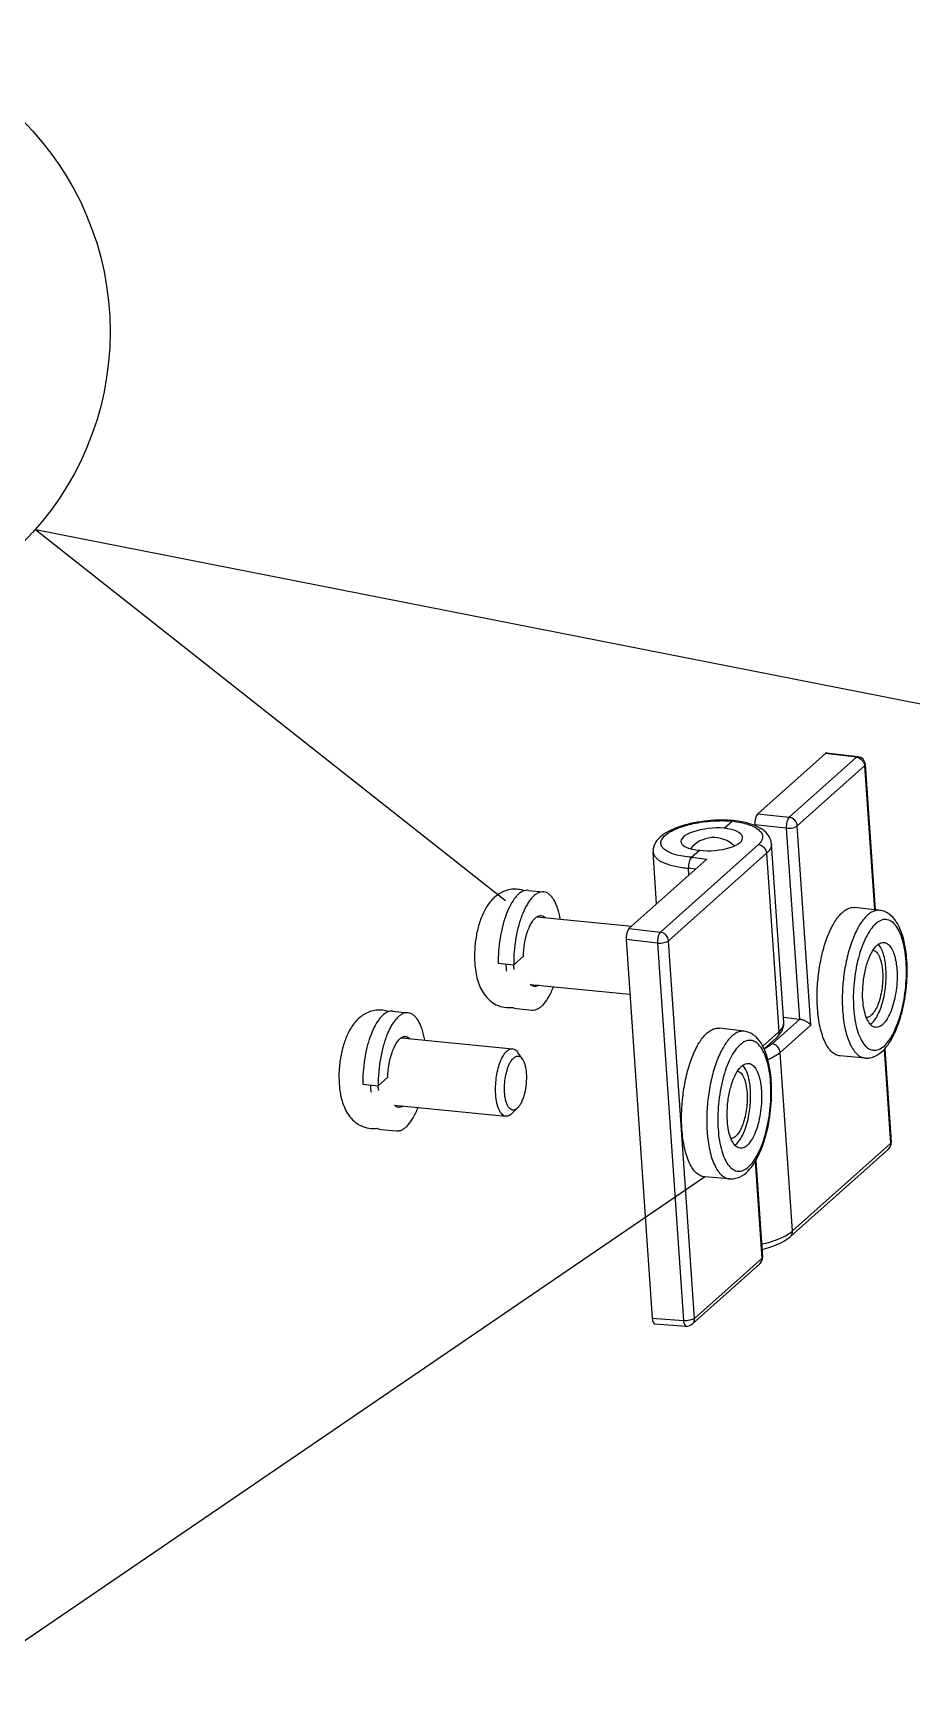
# Model space of a CAD drawing. Extents: x -425 to 6552, y -3049 to 3105.
# Drawn here: x -179.24 to -157.08, y -1828.92 to -1787.2 of the extents above; entities that cross this region are included whole.
import ezdxf

# ---------------------------------------------------------------- set-up
doc = ezdxf.new("R2010")
doc.units = 0
doc.layers.get('0').update_dxf_attribs({"linetype": 'CONTINUOUS'})
doc.layers.add('DIM', color=1, linetype='CONTINUOUS')

msp = doc.modelspace()

# ---------------------------------------------------------------- linework, layer by layer
at = {"color": 7, "linetype": 'CONTINUOUS'}
for p, q in [((-160.972, -1806.869), (-159.264, -1805.346)), ((-158.483, -1805.443), (-159.264, -1805.346)), ((-159.228, -1805.332), (-158.447, -1805.429)), ((-158.483, -1805.443), (-160.18, -1806.955)), ((-159.974, -1807.173), (-158.278, -1805.661)), ((-158.278, -1805.661), (-158.029, -1809.285)), ((-158.26, -1805.627), (-158.008, -1809.288)), ((-161.82, -1807.231), (-161.62, -1807.052)), ((-161.585, -1807.038), (-161.586, -1807.038)), ((-160.972, -1806.869), (-160.18, -1806.955)), ((-161.044, -1807.144), (-161.042, -1807.168)), ((-160.252, -1807.23), (-161.044, -1807.144)), ((-160.252, -1807.23), (-159.921, -1812.048)), ((-159.629, -1812.19), (-159.974, -1807.173)), ((-163.61, -1807.829), (-163.61, -1807.831)), ((-163.52, -1809.14), (-163.61, -1807.829)), ((-163.609, -1807.789), (-163.608, -1807.83)), ((-160.955, -1807.646), (-163.426, -1809.849)), ((-163.22, -1810.067), (-160.749, -1807.864)), ((-162.645, -1807.965), (-162.444, -1807.786)), ((-160.749, -1807.864), (-160.44, -1812.362)), ((-160.315, -1812.125), (-160.625, -1807.624)), ((-160.625, -1807.624), (-160.625, -1807.624)), ((-162.256, -1808.014), (-164.218, -1809.762)), ((-162.705, -1808.413), (-162.717, -1808.24)), ((-162.536, -1808.263), (-162.717, -1808.24)), ((-162.645, -1807.965), (-162.256, -1808.014)), ((-166.761, -1808.797), (-166.37, -1808.835)), ((-166.541, -1809.463), (-164.148, -1809.7)), ((-157.895, -1809.301), (-158.523, -1809.227)), ((-164.218, -1809.762), (-163.426, -1809.849)), ((-164.29, -1810.037), (-163.634, -1819.579)), ((-163.497, -1810.124), (-164.29, -1810.037)), ((-163.497, -1810.124), (-162.844, -1819.638)), ((-162.566, -1819.581), (-163.22, -1810.067)), ((-167.514, -1810.635), (-167.123, -1810.674)), ((-167.127, -1810.675), (-167.127, -1810.674)), ((-167.127, -1810.674), (-167.127, -1810.674)), ((-167.123, -1810.674), (-166.881, -1810.458)), ((-166.709, -1811.165), (-164.195, -1811.414)), ((-170.178, -1811.842), (-169.787, -1811.881)), ((-167.057, -1811.775), (-166.666, -1811.813)), ((-159.921, -1812.048), (-160.61, -1812.663)), ((-159.921, -1812.048), (-160.323, -1812.004)), ((-169.957, -1812.509), (-167.153, -1812.787)), ((-161.311, -1812.347), (-161.939, -1812.273)), ((-160.44, -1812.362), (-160.844, -1812.722)), ((-160.493, -1812.502), (-160.813, -1812.787)), ((-160.404, -1812.88), (-159.629, -1812.19)), ((-166.905, -1813.05), (-167.017, -1812.883)), ((-160.095, -1817.378), (-160.404, -1812.88)), ((-157.787, -1812.807), (-157.624, -1815.175)), ((-157.768, -1812.786), (-157.606, -1815.141)), ((-158.264, -1813.021), (-158.894, -1812.97)), ((-170.931, -1813.681), (-170.54, -1813.72)), ((-170.543, -1813.72), (-170.543, -1813.719)), ((-170.543, -1813.72), (-170.543, -1813.72)), ((-170.54, -1813.72), (-170.297, -1813.504)), ((-170.126, -1814.21), (-167.321, -1814.488)), ((-167.026, -1814.279), (-167.169, -1814.42)), ((-170.473, -1814.82), (-170.082, -1814.859)), ((-160.148, -1817.518), (-157.677, -1815.315)), ((-157.624, -1815.175), (-160.095, -1817.378)), ((-161.037, -1815.632), (-160.87, -1818.069)), ((-161.019, -1815.602), (-160.852, -1818.035)), ((-161.68, -1816.067), (-162.31, -1816.016)), ((-160.923, -1818.209), (-162.619, -1819.721)), ((-160.87, -1818.069), (-162.566, -1819.581)), ((-163.634, -1819.579), (-162.844, -1819.638)), ((-163.569, -1819.716), (-162.777, -1819.775))]:
    msp.add_line(p, q, dxfattribs=at)
for points in [[(-161.586, -1807.038), (-161.641, -1807.034), (-161.72, -1807.03), (-161.8, -1807.028), (-161.883, -1807.027), (-161.968, -1807.029), (-162.054, -1807.033), (-162.142, -1807.038), (-162.23, -1807.046), (-162.318, -1807.056), (-162.405, -1807.068), (-162.493, -1807.081), (-162.579, -1807.097), (-162.663, -1807.115), (-162.745, -1807.135), (-162.825, -1807.157), (-162.903, -1807.18), (-162.977, -1807.205), (-163.047, -1807.232), (-163.115, -1807.26), (-163.178, -1807.289), (-163.236, -1807.319), (-163.29, -1807.349), (-163.339, -1807.381), (-163.384, -1807.413), (-163.424, -1807.445), (-163.461, -1807.479), (-163.493, -1807.514), (-163.522, -1807.551), (-163.547, -1807.589), (-163.568, -1807.628), (-163.585, -1807.668), (-163.598, -1807.709), (-163.606, -1807.75), (-163.609, -1807.789)], [(-160.626, -1807.624), (-160.63, -1807.589), (-160.637, -1807.552), (-160.649, -1807.515), (-160.664, -1807.479), (-160.683, -1807.443), (-160.705, -1807.408), (-160.732, -1807.375), (-160.761, -1807.343), (-160.794, -1807.313), (-160.83, -1807.284), (-160.869, -1807.257), (-160.912, -1807.231), (-160.959, -1807.206), (-161.009, -1807.182), (-161.063, -1807.159), (-161.121, -1807.138), (-161.182, -1807.118), (-161.247, -1807.1), (-161.315, -1807.083), (-161.384, -1807.069), (-161.456, -1807.056), (-161.529, -1807.045), (-161.585, -1807.038)], [(-160.493, -1812.502), (-160.469, -1812.48), (-160.439, -1812.447), (-160.411, -1812.414), (-160.387, -1812.38), (-160.366, -1812.344), (-160.348, -1812.308), (-160.335, -1812.271), (-160.325, -1812.234), (-160.318, -1812.196), (-160.316, -1812.159), (-160.317, -1812.125)], [(-160.865, -1817.843), (-160.802, -1817.827), (-160.721, -1817.804), (-160.641, -1817.778), (-160.565, -1817.751), (-160.491, -1817.722), (-160.421, -1817.691), (-160.355, -1817.657), (-160.293, -1817.623), (-160.236, -1817.586), (-160.184, -1817.548), (-160.148, -1817.518)]]:
    msp.add_lwpolyline(points, dxfattribs=at)
for centre, radius, start, end in [((-158.473, -1805.642), 0.214, 3.9314, 82.9066), ((-161.929, -1809.728), 2.694, 82.6995, 83.4067), ((-161.918, -1809.639), 2.604, 81.9375, 82.7), ((-162.084, -1808.216), 0.748, 45.8054, 141.4655), ((-163.413, -1807.816), 0.196, 184.2848, 192.8021), ((-164.489, -1810.571), 2.833, 181.69, 183.9059), ((-164.728, -1810.587), 2.593, 183.9204, 185.4433), ((-158.985, -1810.856), 1.52, 11.4688, 11.6218), ((-160.515, -1812.138), 0.199, 355.6528, 359.1269), ((-160.511, -1812.138), 0.195, 359.129, 3.7676), ((-167.906, -1813.617), 2.833, 181.69, 183.9059), ((-162.401, -1813.902), 1.52, 11.4688, 11.6218), ((-168.145, -1813.632), 2.593, 183.9204, 185.4433), ((-157.819, -1815.156), 0.214, 311.7154, 3.9314), ((-161.065, -1818.049), 0.214, 311.7154, 3.9314), ((-161.024, -1818.095), 0.152, 311.703, 315.6509), ((-162.762, -1819.561), 0.214, 265.7585, 311.7154)]:
    msp.add_arc(centre, radius, start, end, dxfattribs=at)
for centre, major_axis, ratio, start_param, end_param in [((-159.25, -1805.545), (0.021, 0.213), 0.394304, -0.009834, 0.404871), ((-160.958, -1807.068), (0.021, 0.213), 0.394478, 0.404879, 1.97538), ((-162.132, -1807.509), (0.777, 0.067), 0.355007, 7.411148, 10.552741), ((-162.132, -1807.509), (0.779, 0.04), 0.368771, 4.281837, 7.42343), ((-164.204, -1809.961), (0.021, 0.213), 0.394478, 0.404889, 1.97538), ((-163.548, -1819.503), (0.021, 0.213), 0.394304, -4.307213, -3.131758)]:
    msp.add_ellipse(centre, major_axis=major_axis, ratio=ratio, start_param=start_param, end_param=end_param, dxfattribs=at)
for points, knots in [([(-158.447, -1805.429), (-158.45, -1805.429), (-158.463, -1805.429), (-158.476, -1805.437), (-158.483, -1805.443)], [0, 0, 0, 0, 0.225422, 1, 1, 1, 1]), ([(-158.483, -1805.443), (-158.431, -1805.449), (-158.33, -1805.504), (-158.281, -1805.608), (-158.278, -1805.661)], [0, 0, 0, 0, 0.498215, 1, 1, 1, 1]), ([(-158.278, -1805.661), (-158.275, -1805.658), (-158.266, -1805.649), (-158.259, -1805.636), (-158.26, -1805.627)], [0, 0, 0, 0, 0.299258, 1, 1, 1, 1]), ([(-163.307, -1807.413), (-163.27, -1807.379), (-163.177, -1807.316), (-162.944, -1807.205), (-162.583, -1807.102), (-162.112, -1807.039), (-161.782, -1807.038), (-161.62, -1807.052)], [0, 0, 0, 0, 0.085764, 0.189284, 0.439735, 0.72242, 1, 1, 1, 1]), ([(-161.586, -1807.038), (-161.589, -1807.038), (-161.601, -1807.038), (-161.613, -1807.045), (-161.62, -1807.052)], [0, 0, 0, 0, 0.225083, 1, 1, 1, 1]), ([(-161.552, -1807.06), (-161.484, -1807.07), (-161.354, -1807.094), (-161.177, -1807.145), (-161.033, -1807.209), (-160.926, -1807.284), (-160.858, -1807.371), (-160.833, -1807.509), (-160.903, -1807.6), (-160.955, -1807.646)], [0, 0, 0, 0, 0.193108, 0.3642, 0.509765, 0.628715, 0.724428, 0.807678, 1, 1, 1, 1]), ([(-160.18, -1806.955), (-160.193, -1806.968), (-160.215, -1807.005), (-160.246, -1807.096), (-160.254, -1807.176), (-160.252, -1807.23)], [0, 0, 0, 0, 0.186189, 0.435097, 1, 1, 1, 1]), ([(-159.974, -1807.173), (-159.978, -1807.12), (-160.026, -1807.016), (-160.128, -1806.962), (-160.18, -1806.955)], [0, 0, 0, 0, 0.501785, 1, 1, 1, 1]), ([(-162.645, -1807.965), (-162.718, -1807.96), (-162.857, -1807.943), (-163.047, -1807.901), (-163.204, -1807.844), (-163.322, -1807.776), (-163.388, -1807.703), (-163.412, -1807.641), (-163.418, -1807.578), (-163.387, -1807.493), (-163.337, -1807.439), (-163.307, -1807.413)], [0, 0, 0, 0, 0.195399, 0.368845, 0.516025, 0.635138, 0.729006, 0.769873, 0.809445, 0.894217, 1, 1, 1, 1]), ([(-160.252, -1807.23), (-160.198, -1807.235), (-160.118, -1807.231), (-160.026, -1807.205), (-159.988, -1807.185), (-159.974, -1807.173)], [0, 0, 0, 0, 0.561642, 0.811474, 1, 1, 1, 1]), ([(-163.604, -1807.859), (-163.599, -1807.884), (-163.576, -1807.934), (-163.518, -1807.999), (-163.434, -1808.058), (-163.282, -1808.132), (-163.04, -1808.202), (-162.831, -1808.231), (-162.717, -1808.24)], [0, 0, 0, 0, 0.07399, 0.158481, 0.258329, 0.375383, 0.658963, 1, 1, 1, 1]), ([(-160.955, -1807.646), (-160.902, -1807.652), (-160.801, -1807.707), (-160.753, -1807.811), (-160.749, -1807.864)], [0, 0, 0, 0, 0.498215, 1, 1, 1, 1]), ([(-160.626, -1807.624), (-160.625, -1807.644), (-160.628, -1807.686), (-160.661, -1807.774), (-160.711, -1807.83), (-160.749, -1807.864)], [0, 0, 0, 0, 0.217285, 0.449074, 1, 1, 1, 1]), ([(-162.645, -1807.965), (-162.658, -1807.977), (-162.682, -1808.014), (-162.713, -1808.106), (-162.721, -1808.186), (-162.717, -1808.24)], [0, 0, 0, 0, 0.188099, 0.436672, 1, 1, 1, 1]), ([(-166.86, -1808.807), (-166.91, -1808.79), (-167.014, -1808.766), (-167.173, -1808.765), (-167.327, -1808.8), (-167.469, -1808.864), (-167.593, -1808.953), (-167.735, -1809.095), (-167.875, -1809.313), (-167.994, -1809.61), (-168.074, -1809.939), (-168.115, -1810.283), (-168.115, -1810.516), (-168.107, -1810.631)], [0, 0, 0, 0, 0.06127, 0.122587, 0.183382, 0.243173, 0.301756, 0.359462, 0.475607, 0.598763, 0.730383, 0.866302, 1, 1, 1, 1]), ([(-166.86, -1808.807), (-166.906, -1808.822), (-166.974, -1808.864), (-167.053, -1808.939), (-167.138, -1809.044), (-167.235, -1809.211), (-167.334, -1809.447), (-167.414, -1809.719), (-167.473, -1810.016), (-167.509, -1810.324), (-167.515, -1810.532), (-167.514, -1810.635)], [0, 0, 0, 0, 0.072059, 0.114671, 0.162147, 0.27165, 0.399044, 0.540688, 0.691763, 0.84678, 1, 1, 1, 1]), ([(-166.37, -1808.835), (-166.393, -1808.833), (-166.441, -1808.836), (-166.512, -1808.86), (-166.583, -1808.904), (-166.652, -1808.967), (-166.719, -1809.047), (-166.808, -1809.182), (-166.908, -1809.39), (-167.003, -1809.676), (-167.074, -1809.995), (-167.116, -1810.332), (-167.125, -1810.56), (-167.123, -1810.674)], [0, 0, 0, 0, 0.032342, 0.066881, 0.10534, 0.148805, 0.197812, 0.252485, 0.377849, 0.521416, 0.677547, 0.839482, 1, 1, 1, 1]), ([(-166.761, -1808.797), (-166.769, -1808.796), (-166.803, -1808.794), (-166.836, -1808.8), (-166.86, -1808.807)], [0, 0, 0, 0, 0.245094, 1, 1, 1, 1]), ([(-165.952, -1809.521), (-165.968, -1809.428), (-165.998, -1809.295), (-166.06, -1809.133), (-166.111, -1809.034), (-166.168, -1808.953), (-166.23, -1808.892), (-166.298, -1808.851), (-166.347, -1808.838), (-166.37, -1808.835)], [0, 0, 0, 0, 0.333575, 0.479075, 0.609265, 0.724322, 0.825561, 0.91587, 1, 1, 1, 1]), ([(-166.881, -1810.458), (-166.878, -1810.35), (-166.858, -1810.14), (-166.798, -1809.89), (-166.729, -1809.714), (-166.673, -1809.607), (-166.612, -1809.522), (-166.565, -1809.479), (-166.541, -1809.463)], [0, 0, 0, 0, 0.299906, 0.584103, 0.710912, 0.823425, 0.919837, 1, 1, 1, 1]), ([(-166.541, -1809.463), (-166.523, -1809.451), (-166.488, -1809.433), (-166.448, -1809.429), (-166.429, -1809.431)], [0, 0, 0, 0, 0.527481, 1, 1, 1, 1]), ([(-166.429, -1809.431), (-166.411, -1809.433), (-166.373, -1809.445), (-166.341, -1809.469), (-166.326, -1809.484)], [0, 0, 0, 0, 0.472506, 1, 1, 1, 1]), ([(-159.465, -1811.768), (-159.476, -1811.619), (-159.479, -1811.313), (-159.44, -1810.857), (-159.358, -1810.415), (-159.24, -1810.014), (-159.091, -1809.677), (-158.941, -1809.45), (-158.81, -1809.323), (-158.715, -1809.261), (-158.618, -1809.226), (-158.553, -1809.223), (-158.523, -1809.227)], [0, 0, 0, 0, 0.154813, 0.314824, 0.47181, 0.617811, 0.74595, 0.851469, 0.895392, 0.93389, 0.968117, 1, 1, 1, 1]), ([(-157.895, -1809.301), (-157.925, -1809.297), (-157.99, -1809.3), (-158.086, -1809.335), (-158.18, -1809.397), (-158.311, -1809.523), (-158.46, -1809.748), (-158.607, -1810.083), (-158.725, -1810.482), (-158.806, -1810.921), (-158.845, -1811.374), (-158.842, -1811.678), (-158.832, -1811.826)], [0, 0, 0, 0, 0.031883, 0.066111, 0.104609, 0.148533, 0.254053, 0.382191, 0.52819, 0.685177, 0.845187, 1, 1, 1, 1]), ([(-157.231, -1810.59), (-157.238, -1810.493), (-157.258, -1810.31), (-157.314, -1810.056), (-157.39, -1809.843), (-157.486, -1809.679), (-157.601, -1809.567), (-157.737, -1809.519), (-157.879, -1809.549), (-158.013, -1809.643), (-158.138, -1809.792), (-158.253, -1809.991), (-158.356, -1810.234), (-158.441, -1810.513), (-158.506, -1810.817), (-158.562, -1811.237), (-158.569, -1811.558), (-158.554, -1811.769)], [0, 0, 0, 0, 0.076718, 0.145706, 0.205322, 0.254828, 0.295065, 0.329483, 0.364325, 0.405588, 0.456344, 0.517185, 0.587239, 0.664766, 0.747485, 0.83279, 1, 1, 1, 1]), ([(-157.479, -1809.589), (-157.527, -1809.515), (-157.616, -1809.414), (-157.768, -1809.328), (-157.852, -1809.306), (-157.895, -1809.301)], [0, 0, 0, 0, 0.506006, 0.752425, 1, 1, 1, 1]), ([(-157.213, -1810.556), (-157.226, -1810.372), (-157.263, -1810.107), (-157.369, -1809.786), (-157.439, -1809.649), (-157.479, -1809.589)], [0, 0, 0, 0, 0.546309, 0.784717, 1, 1, 1, 1]), ([(-163.426, -1809.849), (-163.439, -1809.861), (-163.461, -1809.898), (-163.492, -1809.989), (-163.5, -1810.069), (-163.497, -1810.124)], [0, 0, 0, 0, 0.186189, 0.435097, 1, 1, 1, 1]), ([(-163.22, -1810.067), (-163.224, -1810.014), (-163.272, -1809.91), (-163.373, -1809.855), (-163.426, -1809.849)], [0, 0, 0, 0, 0.501785, 1, 1, 1, 1]), ([(-163.497, -1810.124), (-163.444, -1810.129), (-163.364, -1810.124), (-163.272, -1810.098), (-163.233, -1810.079), (-163.22, -1810.067)], [0, 0, 0, 0, 0.561642, 0.811474, 1, 1, 1, 1]), ([(-158.322, -1811.562), (-158.33, -1811.448), (-158.328, -1811.218), (-158.284, -1810.881), (-158.202, -1810.575), (-158.119, -1810.391), (-158.07, -1810.313)], [0, 0, 0, 0, 0.264671, 0.535093, 0.7872, 1, 1, 1, 1]), ([(-158.07, -1810.313), (-158.05, -1810.281), (-158.009, -1810.225), (-157.938, -1810.157), (-157.865, -1810.116), (-157.814, -1810.108), (-157.79, -1810.11)], [0, 0, 0, 0, 0.31383, 0.579533, 0.803047, 1, 1, 1, 1]), ([(-158.064, -1810.304), (-158.048, -1810.308), (-158.016, -1810.323), (-157.974, -1810.359), (-157.936, -1810.411), (-157.902, -1810.476), (-157.874, -1810.554), (-157.842, -1810.678), (-157.829, -1810.778), (-157.825, -1810.848)], [0, 0, 0, 0, 0.078111, 0.165845, 0.267384, 0.384595, 0.517714, 0.66586, 1, 1, 1, 1]), ([(-157.739, -1810.772), (-157.748, -1810.646), (-157.774, -1810.468), (-157.853, -1810.265), (-157.904, -1810.187), (-157.933, -1810.157)], [0, 0, 0, 0, 0.579176, 0.811277, 1, 1, 1, 1]), ([(-157.79, -1810.11), (-157.757, -1810.113), (-157.685, -1810.143), (-157.603, -1810.24), (-157.538, -1810.38), (-157.509, -1810.49), (-157.496, -1810.55)], [0, 0, 0, 0, 0.177173, 0.393578, 0.66765, 1, 1, 1, 1]), ([(-168.107, -1810.631), (-168.098, -1810.773), (-168.066, -1810.983), (-167.972, -1811.244), (-167.873, -1811.42), (-167.739, -1811.573), (-167.566, -1811.69), (-167.363, -1811.754), (-167.22, -1811.755), (-167.151, -1811.745)], [0, 0, 0, 0, 0.258927, 0.380428, 0.500074, 0.621393, 0.745903, 0.872748, 1, 1, 1, 1]), ([(-167.109, -1810.791), (-167.111, -1810.781), (-167.118, -1810.743), (-167.123, -1810.704), (-167.127, -1810.675)], [0, 0, 0, 0, 0.242115, 1, 1, 1, 1]), ([(-158.554, -1811.769), (-158.547, -1811.866), (-158.527, -1812.049), (-158.472, -1812.303), (-158.395, -1812.516), (-158.299, -1812.68), (-158.184, -1812.792), (-158.048, -1812.839), (-157.906, -1812.81), (-157.773, -1812.716), (-157.647, -1812.567), (-157.532, -1812.368), (-157.43, -1812.125), (-157.344, -1811.846), (-157.279, -1811.542), (-157.223, -1811.122), (-157.217, -1810.801), (-157.231, -1810.59)], [0, 0, 0, 0, 0.076718, 0.145706, 0.205322, 0.254828, 0.295065, 0.329483, 0.364325, 0.405588, 0.456344, 0.517185, 0.587239, 0.664766, 0.747485, 0.83279, 1, 1, 1, 1]), ([(-157.825, -1810.848), (-157.82, -1810.914), (-157.818, -1811.048), (-157.835, -1811.249), (-157.869, -1811.445), (-157.92, -1811.624), (-157.984, -1811.777), (-158.049, -1811.882), (-158.106, -1811.944), (-158.147, -1811.977), (-158.189, -1811.997), (-158.219, -1812.003), (-158.232, -1812.004)], [0, 0, 0, 0, 0.152271, 0.309744, 0.464817, 0.610082, 0.739026, 0.8469, 0.892367, 0.932398, 0.96779, 1, 1, 1, 1]), ([(-158.132, -1812.174), (-158.099, -1812.151), (-158.035, -1812.086), (-157.955, -1811.962), (-157.883, -1811.804), (-157.799, -1811.551), (-157.737, -1811.203), (-157.729, -1810.915), (-157.739, -1810.772)], [0, 0, 0, 0, 0.080595, 0.179374, 0.295456, 0.425933, 0.712568, 1, 1, 1, 1]), ([(-157.463, -1810.797), (-157.458, -1810.882), (-157.456, -1811.057), (-157.478, -1811.317), (-157.525, -1811.569), (-157.592, -1811.798), (-157.677, -1811.991), (-157.763, -1812.12), (-157.838, -1812.193), (-157.892, -1812.228), (-157.947, -1812.248), (-157.984, -1812.25), (-158.002, -1812.248)], [0, 0, 0, 0, 0.154815, 0.314823, 0.471811, 0.617811, 0.745948, 0.851469, 0.895392, 0.93389, 0.968117, 1, 1, 1, 1]), ([(-157.8, -1812.821), (-157.745, -1812.766), (-157.644, -1812.637), (-157.52, -1812.41), (-157.413, -1812.147), (-157.295, -1811.747), (-157.207, -1811.212), (-157.198, -1810.773), (-157.213, -1810.556)], [0, 0, 0, 0, 0.09657, 0.204112, 0.323086, 0.451891, 0.726783, 1, 1, 1, 1]), ([(-157.495, -1810.554), (-157.491, -1810.573), (-157.477, -1810.654), (-157.468, -1810.735), (-157.463, -1810.797)], [0, 0, 0, 0, 0.238249, 1, 1, 1, 1]), ([(-166.607, -1811.218), (-166.625, -1811.216), (-166.663, -1811.204), (-166.695, -1811.179), (-166.71, -1811.165)], [0, 0, 0, 0, 0.472497, 1, 1, 1, 1]), ([(-166.666, -1811.813), (-166.642, -1811.816), (-166.591, -1811.813), (-166.517, -1811.786), (-166.444, -1811.738), (-166.372, -1811.67), (-166.303, -1811.583), (-166.211, -1811.436), (-166.154, -1811.312), (-166.12, -1811.223)], [0, 0, 0, 0, 0.084131, 0.17444, 0.275679, 0.390736, 0.520927, 0.666426, 1, 1, 1, 1]), ([(-166.495, -1811.186), (-166.512, -1811.197), (-166.548, -1811.215), (-166.588, -1811.22), (-166.607, -1811.218)], [0, 0, 0, 0, 0.527474, 1, 1, 1, 1]), ([(-158.235, -1811.998), (-158.26, -1811.934), (-158.298, -1811.789), (-158.316, -1811.642), (-158.322, -1811.562)], [0, 0, 0, 0, 0.462295, 1, 1, 1, 1]), ([(-170.277, -1811.853), (-170.326, -1811.836), (-170.43, -1811.811), (-170.59, -1811.811), (-170.744, -1811.845), (-170.885, -1811.91), (-171.009, -1811.999), (-171.151, -1812.141), (-171.292, -1812.358), (-171.411, -1812.656), (-171.491, -1812.984), (-171.532, -1813.328), (-171.532, -1813.562), (-171.524, -1813.677)], [0, 0, 0, 0, 0.06127, 0.122587, 0.183382, 0.243173, 0.301756, 0.359462, 0.475607, 0.598763, 0.730383, 0.866302, 1, 1, 1, 1]), ([(-170.277, -1811.853), (-170.323, -1811.868), (-170.391, -1811.909), (-170.47, -1811.985), (-170.555, -1812.09), (-170.652, -1812.256), (-170.75, -1812.493), (-170.831, -1812.765), (-170.89, -1813.061), (-170.925, -1813.37), (-170.932, -1813.578), (-170.931, -1813.681)], [0, 0, 0, 0, 0.072059, 0.114671, 0.162147, 0.27165, 0.399044, 0.540688, 0.691763, 0.84678, 1, 1, 1, 1]), ([(-169.787, -1811.881), (-169.81, -1811.879), (-169.858, -1811.881), (-169.929, -1811.906), (-169.999, -1811.95), (-170.068, -1812.012), (-170.135, -1812.093), (-170.225, -1812.228), (-170.324, -1812.435), (-170.42, -1812.722), (-170.49, -1813.041), (-170.533, -1813.378), (-170.541, -1813.606), (-170.54, -1813.72)], [0, 0, 0, 0, 0.032342, 0.066881, 0.10534, 0.148805, 0.197812, 0.252485, 0.377849, 0.521416, 0.677547, 0.839482, 1, 1, 1, 1]), ([(-170.178, -1811.842), (-170.186, -1811.842), (-170.219, -1811.84), (-170.253, -1811.846), (-170.277, -1811.853)], [0, 0, 0, 0, 0.245094, 1, 1, 1, 1]), ([(-169.368, -1812.567), (-169.384, -1812.474), (-169.415, -1812.34), (-169.477, -1812.179), (-169.528, -1812.08), (-169.584, -1811.999), (-169.647, -1811.937), (-169.714, -1811.896), (-169.763, -1811.884), (-169.787, -1811.881)], [0, 0, 0, 0, 0.333575, 0.479075, 0.609265, 0.724322, 0.825561, 0.91587, 1, 1, 1, 1]), ([(-167.151, -1811.745), (-167.143, -1811.749), (-167.114, -1811.763), (-167.081, -1811.772), (-167.057, -1811.775)], [0, 0, 0, 0, 0.258255, 1, 1, 1, 1]), ([(-159.629, -1812.19), (-159.642, -1812.174), (-159.676, -1812.143), (-159.742, -1812.102), (-159.825, -1812.067), (-159.888, -1812.052), (-159.921, -1812.048)], [0, 0, 0, 0, 0.183568, 0.417143, 0.699076, 1, 1, 1, 1]), ([(-158.894, -1812.97), (-158.93, -1812.967), (-159.006, -1812.946), (-159.109, -1812.873), (-159.2, -1812.763), (-159.28, -1812.619), (-159.348, -1812.443), (-159.425, -1812.159), (-159.454, -1811.928), (-159.465, -1811.768)], [0, 0, 0, 0, 0.077591, 0.163048, 0.262188, 0.377861, 0.510743, 0.660034, 1, 1, 1, 1]), ([(-158.832, -1811.826), (-158.821, -1811.985), (-158.791, -1812.214), (-158.715, -1812.497), (-158.648, -1812.671), (-158.568, -1812.815), (-158.477, -1812.924), (-158.376, -1812.997), (-158.3, -1813.018), (-158.264, -1813.021)], [0, 0, 0, 0, 0.339961, 0.489252, 0.622135, 0.737811, 0.83695, 0.922408, 1, 1, 1, 1]), ([(-158.002, -1812.248), (-158.025, -1812.245), (-158.074, -1812.228), (-158.137, -1812.174), (-158.192, -1812.095), (-158.221, -1812.032), (-158.235, -1811.998)], [0, 0, 0, 0, 0.197459, 0.421171, 0.686671, 1, 1, 1, 1]), ([(-170.297, -1813.504), (-170.295, -1813.396), (-170.274, -1813.186), (-170.215, -1812.936), (-170.146, -1812.76), (-170.09, -1812.653), (-170.029, -1812.568), (-169.981, -1812.524), (-169.957, -1812.508)], [0, 0, 0, 0, 0.299906, 0.584103, 0.710912, 0.823425, 0.919837, 1, 1, 1, 1]), ([(-169.957, -1812.508), (-169.94, -1812.497), (-169.904, -1812.479), (-169.864, -1812.475), (-169.846, -1812.477)], [0, 0, 0, 0, 0.527481, 1, 1, 1, 1]), ([(-169.846, -1812.477), (-169.828, -1812.479), (-169.789, -1812.491), (-169.758, -1812.515), (-169.743, -1812.53)], [0, 0, 0, 0, 0.472506, 1, 1, 1, 1]), ([(-162.882, -1814.814), (-162.892, -1814.664), (-162.896, -1814.359), (-162.856, -1813.903), (-162.775, -1813.461), (-162.656, -1813.06), (-162.508, -1812.722), (-162.358, -1812.496), (-162.226, -1812.369), (-162.131, -1812.306), (-162.035, -1812.272), (-161.97, -1812.269), (-161.939, -1812.273)], [0, 0, 0, 0, 0.154813, 0.314824, 0.47181, 0.617811, 0.74595, 0.851469, 0.895392, 0.93389, 0.968117, 1, 1, 1, 1]), ([(-161.311, -1812.347), (-161.342, -1812.343), (-161.407, -1812.346), (-161.503, -1812.38), (-161.597, -1812.443), (-161.727, -1812.569), (-161.876, -1812.794), (-162.024, -1813.129), (-162.142, -1813.528), (-162.223, -1813.967), (-162.262, -1814.42), (-162.258, -1814.723), (-162.248, -1814.872)], [0, 0, 0, 0, 0.031883, 0.066111, 0.104609, 0.148533, 0.254053, 0.382191, 0.52819, 0.685177, 0.845187, 1, 1, 1, 1]), ([(-160.896, -1812.634), (-160.944, -1812.561), (-161.033, -1812.46), (-161.185, -1812.374), (-161.269, -1812.352), (-161.311, -1812.347)], [0, 0, 0, 0, 0.506006, 0.752425, 1, 1, 1, 1]), ([(-160.44, -1812.362), (-160.438, -1812.387), (-160.444, -1812.439), (-160.474, -1812.484), (-160.493, -1812.502)], [0, 0, 0, 0, 0.494778, 1, 1, 1, 1]), ([(-160.44, -1812.362), (-160.406, -1812.331), (-160.349, -1812.27), (-160.319, -1812.19), (-160.317, -1812.153)], [0, 0, 0, 0, 0.554102, 1, 1, 1, 1]), ([(-167.579, -1813.942), (-167.583, -1813.874), (-167.585, -1813.736), (-167.567, -1813.53), (-167.531, -1813.329), (-167.477, -1813.147), (-167.41, -1812.994), (-167.342, -1812.891), (-167.283, -1812.833), (-167.24, -1812.804), (-167.196, -1812.787), (-167.167, -1812.785), (-167.153, -1812.787)], [0, 0, 0, 0, 0.154506, 0.31421, 0.470971, 0.61689, 0.745139, 0.850958, 0.895071, 0.933752, 0.968105, 1, 1, 1, 1]), ([(-167.153, -1812.787), (-167.14, -1812.788), (-167.115, -1812.794), (-167.079, -1812.814), (-167.046, -1812.845), (-167.026, -1812.87), (-167.017, -1812.883)], [0, 0, 0, 0, 0.219221, 0.452261, 0.710124, 1, 1, 1, 1]), ([(-160.648, -1813.636), (-160.654, -1813.539), (-160.675, -1813.355), (-160.73, -1813.101), (-160.807, -1812.889), (-160.903, -1812.724), (-161.017, -1812.613), (-161.154, -1812.565), (-161.296, -1812.594), (-161.429, -1812.689), (-161.555, -1812.837), (-161.67, -1813.037), (-161.772, -1813.28), (-161.858, -1813.559), (-161.923, -1813.863), (-161.979, -1814.283), (-161.985, -1814.604), (-161.971, -1814.815)], [0, 0, 0, 0, 0.076718, 0.145706, 0.205322, 0.254828, 0.295065, 0.329483, 0.364325, 0.405588, 0.456344, 0.517185, 0.587239, 0.664766, 0.747485, 0.83279, 1, 1, 1, 1]), ([(-160.63, -1813.601), (-160.643, -1813.418), (-160.68, -1813.153), (-160.786, -1812.832), (-160.856, -1812.695), (-160.896, -1812.634)], [0, 0, 0, 0, 0.546309, 0.784717, 1, 1, 1, 1]), ([(-160.61, -1812.663), (-160.623, -1812.674), (-160.685, -1812.724), (-160.755, -1812.763), (-160.811, -1812.79)], [0, 0, 0, 0, 0.222414, 1, 1, 1, 1]), ([(-160.404, -1812.88), (-160.445, -1812.917), (-160.546, -1812.985), (-160.655, -1813.037), (-160.715, -1813.063)], [0, 0, 0, 0, 0.456101, 1, 1, 1, 1]), ([(-160.404, -1812.88), (-160.408, -1812.827), (-160.456, -1812.723), (-160.558, -1812.669), (-160.61, -1812.663)], [0, 0, 0, 0, 0.501785, 1, 1, 1, 1]), ([(-158.264, -1813.021), (-158.221, -1813.024), (-158.134, -1813.019), (-157.968, -1812.964), (-157.861, -1812.883), (-157.8, -1812.821)], [0, 0, 0, 0, 0.247574, 0.493992, 1, 1, 1, 1]), ([(-167.354, -1813.897), (-167.359, -1813.83), (-167.359, -1813.694), (-167.335, -1813.494), (-167.29, -1813.309), (-167.236, -1813.172), (-167.184, -1813.083), (-167.144, -1813.033), (-167.102, -1812.997), (-167.06, -1812.975), (-167.016, -1812.969), (-166.974, -1812.981), (-166.935, -1813.009), (-166.914, -1813.035), (-166.905, -1813.05)], [0, 0, 0, 0, 0.168281, 0.341045, 0.505119, 0.648548, 0.709748, 0.763077, 0.808671, 0.847648, 0.882522, 0.917119, 0.955374, 1, 1, 1, 1]), ([(-166.905, -1813.05), (-166.89, -1813.071), (-166.865, -1813.12), (-166.826, -1813.239), (-166.812, -1813.339), (-166.807, -1813.409)], [0, 0, 0, 0, 0.200736, 0.436926, 1, 1, 1, 1]), ([(-161.487, -1813.359), (-161.466, -1813.327), (-161.425, -1813.27), (-161.355, -1813.203), (-161.282, -1813.162), (-161.23, -1813.154), (-161.206, -1813.156)], [0, 0, 0, 0, 0.31383, 0.579533, 0.803047, 1, 1, 1, 1]), ([(-161.481, -1813.35), (-161.465, -1813.354), (-161.433, -1813.368), (-161.39, -1813.405), (-161.352, -1813.457), (-161.319, -1813.522), (-161.29, -1813.6), (-161.259, -1813.724), (-161.246, -1813.824), (-161.241, -1813.893)], [0, 0, 0, 0, 0.078111, 0.165845, 0.267384, 0.384595, 0.517714, 0.66586, 1, 1, 1, 1]), ([(-161.156, -1813.817), (-161.165, -1813.691), (-161.19, -1813.514), (-161.27, -1813.31), (-161.321, -1813.233), (-161.349, -1813.203)], [0, 0, 0, 0, 0.579176, 0.811277, 1, 1, 1, 1]), ([(-161.206, -1813.156), (-161.174, -1813.159), (-161.102, -1813.189), (-161.02, -1813.286), (-160.955, -1813.426), (-160.925, -1813.535), (-160.913, -1813.596)], [0, 0, 0, 0, 0.177173, 0.393578, 0.66765, 1, 1, 1, 1]), ([(-171.524, -1813.677), (-171.514, -1813.819), (-171.482, -1814.029), (-171.388, -1814.29), (-171.29, -1814.466), (-171.155, -1814.619), (-170.982, -1814.735), (-170.78, -1814.799), (-170.637, -1814.8), (-170.568, -1814.79)], [0, 0, 0, 0, 0.258927, 0.380428, 0.500074, 0.621393, 0.745903, 0.872748, 1, 1, 1, 1]), ([(-170.525, -1813.837), (-170.527, -1813.827), (-170.535, -1813.789), (-170.54, -1813.75), (-170.543, -1813.72)], [0, 0, 0, 0, 0.242115, 1, 1, 1, 1]), ([(-166.807, -1813.409), (-166.802, -1813.494), (-166.805, -1813.666), (-166.839, -1813.875), (-166.885, -1814.03), (-166.925, -1814.131), (-166.971, -1814.214), (-167.007, -1814.26), (-167.026, -1814.279)], [0, 0, 0, 0, 0.278578, 0.559148, 0.689556, 0.808227, 0.91226, 1, 1, 1, 1]), ([(-161.971, -1814.815), (-161.964, -1814.912), (-161.944, -1815.095), (-161.888, -1815.349), (-161.812, -1815.562), (-161.716, -1815.726), (-161.601, -1815.838), (-161.465, -1815.885), (-161.323, -1815.856), (-161.189, -1815.762), (-161.064, -1815.613), (-160.948, -1815.414), (-160.846, -1815.17), (-160.761, -1814.892), (-160.696, -1814.588), (-160.64, -1814.167), (-160.633, -1813.846), (-160.648, -1813.636)], [0, 0, 0, 0, 0.076718, 0.145706, 0.205322, 0.254828, 0.295065, 0.329483, 0.364325, 0.405588, 0.456344, 0.517185, 0.587239, 0.664766, 0.747485, 0.83279, 1, 1, 1, 1]), ([(-161.738, -1814.608), (-161.746, -1814.494), (-161.745, -1814.263), (-161.7, -1813.927), (-161.618, -1813.621), (-161.535, -1813.437), (-161.487, -1813.359)], [0, 0, 0, 0, 0.264671, 0.535093, 0.7872, 1, 1, 1, 1]), ([(-161.216, -1815.866), (-161.162, -1815.812), (-161.061, -1815.682), (-160.936, -1815.456), (-160.83, -1815.193), (-160.711, -1814.793), (-160.623, -1814.258), (-160.615, -1813.819), (-160.63, -1813.601)], [0, 0, 0, 0, 0.09657, 0.204112, 0.323086, 0.451891, 0.726783, 1, 1, 1, 1]), ([(-160.912, -1813.6), (-160.908, -1813.619), (-160.893, -1813.699), (-160.884, -1813.781), (-160.88, -1813.843)], [0, 0, 0, 0, 0.238249, 1, 1, 1, 1]), ([(-167.321, -1814.488), (-167.338, -1814.487), (-167.372, -1814.476), (-167.418, -1814.443), (-167.459, -1814.393), (-167.495, -1814.327), (-167.526, -1814.247), (-167.56, -1814.119), (-167.574, -1814.015), (-167.579, -1813.942)], [0, 0, 0, 0, 0.077596, 0.163313, 0.26275, 0.378628, 0.511557, 0.660723, 1, 1, 1, 1]), ([(-167.026, -1814.279), (-167.043, -1814.295), (-167.076, -1814.322), (-167.127, -1814.337), (-167.165, -1814.332), (-167.202, -1814.317), (-167.245, -1814.279), (-167.286, -1814.211), (-167.319, -1814.122), (-167.343, -1814.015), (-167.351, -1813.938), (-167.354, -1813.897)], [0, 0, 0, 0, 0.105852, 0.193572, 0.235294, 0.278341, 0.37552, 0.495614, 0.641278, 0.810802, 1, 1, 1, 1]), ([(-161.241, -1813.893), (-161.237, -1813.959), (-161.235, -1814.094), (-161.251, -1814.295), (-161.286, -1814.49), (-161.337, -1814.67), (-161.401, -1814.823), (-161.465, -1814.928), (-161.522, -1814.99), (-161.564, -1815.022), (-161.606, -1815.043), (-161.635, -1815.049), (-161.649, -1815.049)], [0, 0, 0, 0, 0.152271, 0.309744, 0.464817, 0.610082, 0.739026, 0.846901, 0.892367, 0.932398, 0.96779, 1, 1, 1, 1]), ([(-161.549, -1815.219), (-161.516, -1815.196), (-161.452, -1815.132), (-161.371, -1815.008), (-161.299, -1814.85), (-161.216, -1814.597), (-161.153, -1814.249), (-161.146, -1813.961), (-161.156, -1813.817)], [0, 0, 0, 0, 0.080595, 0.179374, 0.295456, 0.425933, 0.712568, 1, 1, 1, 1]), ([(-160.88, -1813.843), (-160.874, -1813.928), (-160.872, -1814.102), (-160.895, -1814.363), (-160.941, -1814.615), (-161.009, -1814.844), (-161.094, -1815.037), (-161.179, -1815.166), (-161.254, -1815.238), (-161.309, -1815.274), (-161.364, -1815.294), (-161.401, -1815.296), (-161.418, -1815.294)], [0, 0, 0, 0, 0.154815, 0.314823, 0.471811, 0.617811, 0.745948, 0.851469, 0.895392, 0.93389, 0.968117, 1, 1, 1, 1]), ([(-170.023, -1814.264), (-170.042, -1814.262), (-170.08, -1814.25), (-170.111, -1814.225), (-170.126, -1814.211)], [0, 0, 0, 0, 0.472497, 1, 1, 1, 1]), ([(-170.082, -1814.859), (-170.058, -1814.861), (-170.008, -1814.859), (-169.934, -1814.832), (-169.86, -1814.783), (-169.789, -1814.715), (-169.72, -1814.628), (-169.627, -1814.482), (-169.571, -1814.357), (-169.537, -1814.269)], [0, 0, 0, 0, 0.084131, 0.17444, 0.275679, 0.390736, 0.520927, 0.666426, 1, 1, 1, 1]), ([(-169.912, -1814.232), (-169.929, -1814.243), (-169.965, -1814.261), (-170.005, -1814.265), (-170.023, -1814.264)], [0, 0, 0, 0, 0.527474, 1, 1, 1, 1]), ([(-167.169, -1814.42), (-167.181, -1814.432), (-167.205, -1814.453), (-167.244, -1814.476), (-167.283, -1814.488), (-167.309, -1814.49), (-167.321, -1814.488)], [0, 0, 0, 0, 0.289873, 0.547745, 0.780779, 1, 1, 1, 1]), ([(-161.652, -1815.043), (-161.677, -1814.979), (-161.715, -1814.835), (-161.733, -1814.687), (-161.738, -1814.608)], [0, 0, 0, 0, 0.462295, 1, 1, 1, 1]), ([(-170.568, -1814.791), (-170.56, -1814.795), (-170.53, -1814.809), (-170.498, -1814.818), (-170.473, -1814.82)], [0, 0, 0, 0, 0.258255, 1, 1, 1, 1]), ([(-162.31, -1816.016), (-162.347, -1816.013), (-162.423, -1815.992), (-162.525, -1815.919), (-162.617, -1815.809), (-162.697, -1815.665), (-162.765, -1815.489), (-162.841, -1815.205), (-162.871, -1814.974), (-162.882, -1814.814)], [0, 0, 0, 0, 0.077591, 0.163048, 0.262188, 0.377861, 0.510743, 0.660034, 1, 1, 1, 1]), ([(-162.248, -1814.872), (-162.237, -1815.031), (-162.208, -1815.26), (-162.132, -1815.543), (-162.064, -1815.717), (-161.985, -1815.86), (-161.894, -1815.97), (-161.792, -1816.042), (-161.717, -1816.064), (-161.68, -1816.067)], [0, 0, 0, 0, 0.339961, 0.489252, 0.622135, 0.737811, 0.83695, 0.922408, 1, 1, 1, 1]), ([(-161.418, -1815.294), (-161.442, -1815.291), (-161.491, -1815.274), (-161.554, -1815.22), (-161.609, -1815.141), (-161.638, -1815.078), (-161.652, -1815.043)], [0, 0, 0, 0, 0.197459, 0.421171, 0.686671, 1, 1, 1, 1]), ([(-157.624, -1815.175), (-157.622, -1815.201), (-157.629, -1815.254), (-157.659, -1815.299), (-157.677, -1815.315)], [0, 0, 0, 0, 0.513865, 1, 1, 1, 1]), ([(-157.606, -1815.141), (-157.606, -1815.144), (-157.607, -1815.157), (-157.616, -1815.168), (-157.624, -1815.175)], [0, 0, 0, 0, 0.217246, 1, 1, 1, 1]), ([(-161.68, -1816.067), (-161.637, -1816.07), (-161.551, -1816.065), (-161.385, -1816.01), (-161.278, -1815.929), (-161.216, -1815.866)], [0, 0, 0, 0, 0.247574, 0.493992, 1, 1, 1, 1]), ([(-160.874, -1817.712), (-160.717, -1817.676), (-160.496, -1817.61), (-160.239, -1817.485), (-160.137, -1817.415), (-160.095, -1817.378)], [0, 0, 0, 0, 0.567237, 0.803028, 1, 1, 1, 1]), ([(-160.148, -1817.518), (-160.129, -1817.501), (-160.099, -1817.456), (-160.093, -1817.403), (-160.095, -1817.378)], [0, 0, 0, 0, 0.505234, 1, 1, 1, 1]), ([(-160.87, -1818.069), (-160.868, -1818.093), (-160.873, -1818.142), (-160.899, -1818.185), (-160.915, -1818.202)], [0, 0, 0, 0, 0.513537, 1, 1, 1, 1]), ([(-160.852, -1818.035), (-160.852, -1818.037), (-160.853, -1818.051), (-160.862, -1818.062), (-160.87, -1818.069)], [0, 0, 0, 0, 0.217246, 1, 1, 1, 1]), ([(-162.566, -1819.581), (-162.58, -1819.593), (-162.618, -1819.613), (-162.71, -1819.638), (-162.79, -1819.643), (-162.844, -1819.638)], [0, 0, 0, 0, 0.188526, 0.438358, 1, 1, 1, 1]), ([(-162.619, -1819.721), (-162.601, -1819.704), (-162.571, -1819.66), (-162.564, -1819.607), (-162.566, -1819.581)], [0, 0, 0, 0, 0.486135, 1, 1, 1, 1]), ([(-162.844, -1819.638), (-162.842, -1819.656), (-162.837, -1819.69), (-162.822, -1819.739), (-162.797, -1819.773), (-162.777, -1819.775)], [0, 0, 0, 0, 0.346655, 0.633949, 1, 1, 1, 1])]:
    msp.add_open_spline(points, degree=3, knots=knots, dxfattribs=at)
at = {"layer": 'DIM', "color": 1, "linetype": 'CONTINUOUS'}
for p, q in [((-179.182, -1799.703), (-167.33, -1809.053)), ((-181.244, -1828.915), (-162.31, -1816.016))]:
    msp.add_line(p, q, dxfattribs=at)
at = {"layer": 'DIM'}
msp.add_line((-179.182, -1799.703), (-155.909, -1804.283), dxfattribs=at)
at = {"layer": 'DIM', "color": 1, "linetype": 'CONTINUOUS'}
msp.add_circle((-184.824, -1794.724), 7.524, dxfattribs=at)

doc.saveas('drawing.dxf')
